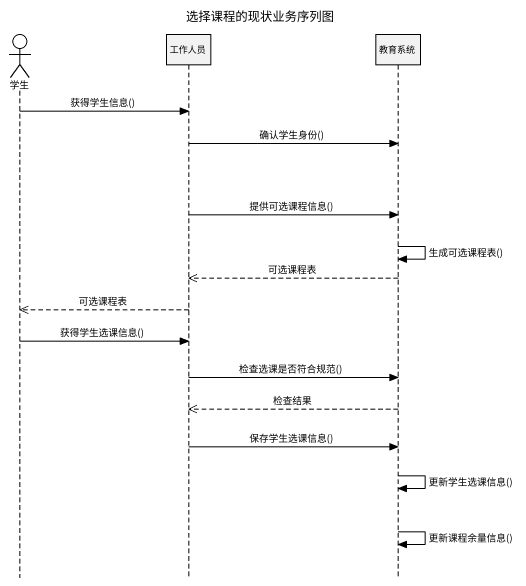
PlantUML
@startuml
title 选择课程的现状业务序列图
hide footbox
actor 学生
participant 工作人员
participant 教育系统

学生 -> 工作人员 : 获得学生信息()
工作人员 -> 教育系统 : 确认学生身份()
工作人员 -> 教育系统 : 提供可选课程信息()
教育系统 -> 教育系统 : 生成可选课程表()
教育系统 -->> 工作人员 : 可选课程表
工作人员 -->> 学生 : 可选课程表
学生 -> 工作人员 : 获得学生选课信息()
工作人员 -> 教育系统 : 检查选课是否符合规范()
教育系统 -->> 工作人员 : 检查结果
工作人员 -> 教育系统 : 保存学生选课信息()
教育系统 -> 教育系统 : 更新学生选课信息()
教育系统 -> 教育系统 : 更新课程余量信息()
@enduml
